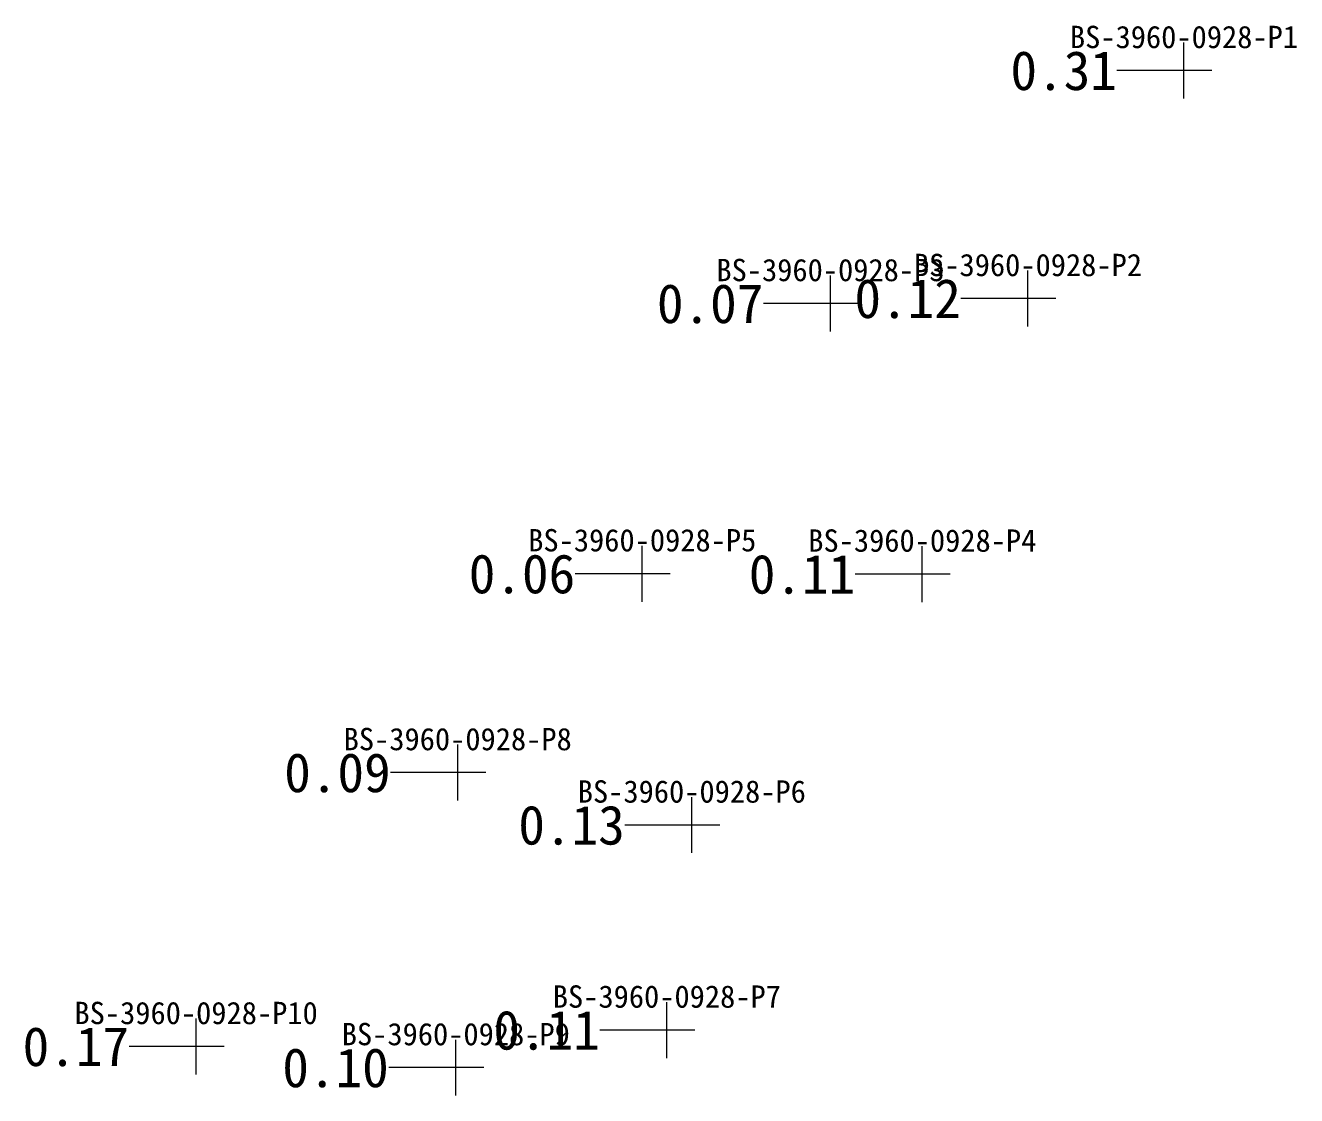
# Model space of a CAD drawing. Header units: inches. Extents: x 469907.8 to 469995.3, y 4349678 to 4349775.1.
# Drawn here: x 469972.59 to 469995.33, y 4349755.96 to 4349775.11 of the extents above; entities that cross this region are included whole.
import ezdxf
from ezdxf.enums import TextEntityAlignment as Align

# ---------------------------------------------------------------- set-up
doc = ezdxf.new("R2010")
doc.units = ezdxf.units.IN
doc.header["$MEASUREMENT"] = 0
for name, color, linetype, lineweight in [('点', 7, 'Continuous', 0), ('线条', 7, 'Continuous', 0), ('钻孔', 7, 'Continuous', 0)]:
    doc.layers.add(name, color=color, linetype=linetype, lineweight=lineweight)
doc.styles.add('3dmine_textStyle_2', font='', dxfattribs={"height": 1})
doc.styles.get('3dmine_textStyle_2').set_extended_font_data('SimSun-ExtB')

msp = doc.modelspace()

# ---------------------------------------------------------------- hatches: boundary and pattern name
at = {"layer": '钻孔', "linetype": 'Continuous', "lineweight": 0, "true_color": 0x808080, "extrusion": (0, 1, 0)}
for points in [[(-469994.318, 3950.311), (-469993.318, 3950.311), (-469993.318, 3961.311), (-469994.318, 3961.311)], [(-469991.526, 3950.462), (-469990.526, 3950.462), (-469990.526, 3961.462), (-469991.526, 3961.462)], [(-469987.992, 3949.569), (-469986.992, 3949.569), (-469986.992, 3961.569), (-469987.992, 3961.569)], [(-469984.625, 3949.842), (-469983.625, 3949.842), (-469983.625, 3961.842), (-469984.625, 3961.842)], [(-469989.636, 3949.712), (-469988.636, 3949.712), (-469988.636, 3961.712), (-469989.636, 3961.712)], [(-469981.323, 3949.901), (-469980.323, 3949.901), (-469980.323, 3961.901), (-469981.323, 3961.901)], [(-469985.512, 3949.789), (-469984.512, 3949.789), (-469984.512, 3961.789), (-469985.512, 3961.789)], [(-469985.065, 3949.87), (-469984.065, 3949.87), (-469984.065, 3961.87), (-469985.065, 3961.87)], [(-469976.642, 3950.029), (-469975.642, 3950.029), (-469975.642, 3962.029), (-469976.642, 3962.029)], [(-469981.289, 3950.125), (-469980.289, 3950.125), (-469980.289, 3962.125), (-469981.289, 3962.125)]]:
    msp.add_hatch(color=8, dxfattribs=at).paths.add_polyline_path(points, flags=0)

# ---------------------------------------------------------------- linework, layer by layer
at = {"layer": '点', "color": 138, "linetype": 'Continuous', "lineweight": 0, "true_color": 0x004c4c}
for points, elevation in [([(469993.318, 4349773.802), (469993.318, 4349774.802)], 3961.311), ([(469993.818, 4349774.302), (469992.818, 4349774.302)], 3961.311), ([(469986.992, 4349769.632), (469986.992, 4349770.632)], 3961.569), ([(469990.526, 4349769.722), (469990.526, 4349770.722)], 3961.462), ([(469991.026, 4349770.222), (469990.026, 4349770.222)], 3961.462), ([(469987.492, 4349770.132), (469986.492, 4349770.132)], 3961.569), ([(469983.625, 4349764.797), (469983.625, 4349765.797)], 3961.842), ([(469988.636, 4349764.791), (469988.636, 4349765.791)], 3961.712), ([(469984.125, 4349765.297), (469983.125, 4349765.297)], 3961.842), ([(469989.136, 4349765.291), (469988.136, 4349765.291)], 3961.712), ([(469980.323, 4349761.239), (469980.323, 4349762.239)], 3961.901), ([(469980.823, 4349761.739), (469979.823, 4349761.739)], 3961.901), ([(469984.512, 4349760.301), (469984.512, 4349761.301)], 3961.789), ([(469985.012, 4349760.801), (469984.012, 4349760.801)], 3961.789), ([(469984.065, 4349756.632), (469984.065, 4349757.632)], 3961.87), ([(469975.642, 4349756.338), (469975.642, 4349757.338)], 3962.029), ([(469980.289, 4349755.96), (469980.289, 4349756.96)], 3962.125), ([(469984.565, 4349757.132), (469983.565, 4349757.132)], 3961.87), ([(469976.142, 4349756.838), (469975.142, 4349756.838)], 3962.029), ([(469980.789, 4349756.46), (469979.789, 4349756.46)], 3962.125)]:
    msp.add_lwpolyline(points, dxfattribs=dict(at, elevation=elevation))
at = {"layer": '线条', "color": 138, "linetype": 'Continuous', "lineweight": 0, "true_color": 0x004c4c}
for points, elevation in [([(469993.318, 4349774.302), (469993.318, 4349774.302), (469993.318, 4349774.302)], 3961.311), ([(469990.526, 4349770.222), (469990.526, 4349770.222), (469990.526, 4349770.222)], 3961.462), ([(469986.992, 4349770.132), (469986.992, 4349770.132), (469986.992, 4349770.132)], 3961.569), ([(469983.625, 4349765.297), (469983.625, 4349765.297), (469983.625, 4349765.297)], 3961.842), ([(469988.636, 4349765.291), (469988.636, 4349765.291), (469988.636, 4349765.291)], 3961.712), ([(469980.323, 4349761.739), (469980.323, 4349761.739), (469980.323, 4349761.739)], 3961.901), ([(469984.512, 4349760.801), (469984.512, 4349760.801), (469984.512, 4349760.801)], 3961.789), ([(469984.065, 4349757.132), (469984.065, 4349757.132), (469984.065, 4349757.132)], 3961.87), ([(469975.642, 4349756.838), (469975.642, 4349756.838), (469975.642, 4349756.838)], 3962.029), ([(469980.289, 4349756.46), (469980.289, 4349756.46), (469980.289, 4349756.46)], 3962.125)]:
    msp.add_lwpolyline(points, dxfattribs=dict(at, elevation=elevation))
at = {"layer": '钻孔', "color": 8, "linetype": 'Continuous', "lineweight": 0, "true_color": 0x808080}
for points, elevation in [([(469993.318, 4349774.302), (469992.118, 4349774.302)], 3961.311), ([(469993.318, 4349774.302), (469992.118, 4349774.302)], 3950.311), ([(469990.526, 4349770.222), (469989.326, 4349770.222)], 3961.462), ([(469990.526, 4349770.222), (469989.326, 4349770.222)], 3950.462), ([(469986.992, 4349770.132), (469985.792, 4349770.132)], 3961.569), ([(469986.992, 4349770.132), (469985.792, 4349770.132)], 3949.569), ([(469983.625, 4349765.297), (469982.425, 4349765.297)], 3961.842), ([(469983.625, 4349765.297), (469982.425, 4349765.297)], 3949.842), ([(469988.636, 4349765.291), (469987.436, 4349765.291)], 3961.712), ([(469988.636, 4349765.291), (469987.436, 4349765.291)], 3949.712), ([(469980.323, 4349761.739), (469979.123, 4349761.739)], 3961.901), ([(469980.323, 4349761.739), (469979.123, 4349761.739)], 3949.901), ([(469984.512, 4349760.801), (469983.312, 4349760.801)], 3961.789), ([(469984.512, 4349760.801), (469983.312, 4349760.801)], 3949.789), ([(469984.065, 4349757.132), (469982.865, 4349757.132)], 3961.87), ([(469984.065, 4349757.132), (469982.865, 4349757.132)], 3949.87), ([(469975.642, 4349756.838), (469974.442, 4349756.838)], 3962.029), ([(469975.642, 4349756.838), (469974.442, 4349756.838)], 3950.029), ([(469980.289, 4349756.46), (469979.089, 4349756.46)], 3962.125), ([(469980.289, 4349756.46), (469979.089, 4349756.46)], 3950.125)]:
    msp.add_lwpolyline(points, dxfattribs=dict(at, elevation=elevation))

# ---------------------------------------------------------------- texts
at = {"layer": '钻孔', "color": 138, "linetype": 'Continuous', "lineweight": 0, "true_color": 0x004c4c, "style": '3dmine_textStyle_2'}
for s, p in [('BS-3960-0928-P1', (469993.318, 4349774.702, 3961.311)), ('BS-3960-0928-P3', (469986.992, 4349770.532, 3961.569)), ('BS-3960-0928-P2', (469990.526, 4349770.622, 3961.462)), ('BS-3960-0928-P5', (469983.625, 4349765.697, 3961.842)), ('BS-3960-0928-P4', (469988.636, 4349765.691, 3961.712)), ('BS-3960-0928-P8', (469980.323, 4349762.139, 3961.901)), ('BS-3960-0928-P6', (469984.512, 4349761.201, 3961.789)), ('BS-3960-0928-P7', (469984.065, 4349757.532, 3961.87)), ('BS-3960-0928-P10', (469975.642, 4349757.238, 3962.029)), ('BS-3960-0928-P9', (469980.289, 4349756.86, 3962.125))]:
    msp.add_text(s, height=0.4, dxfattribs=at).set_placement(p, align=Align.CENTER)
at = {"layer": '钻孔', "color": 8, "linetype": 'Continuous', "lineweight": 0, "true_color": 0x808080, "style": '3dmine_textStyle_2'}
for s, p in [('0.31', (469992.118, 4349774.302, 3955.811)), ('0.07', (469985.792, 4349770.132, 3955.569)), ('0.12', (469989.326, 4349770.222, 3955.962)), ('0.06', (469982.425, 4349765.297, 3955.842)), ('0.11', (469987.436, 4349765.291, 3955.712)), ('0.09', (469979.123, 4349761.739, 3955.901)), ('0.13', (469983.312, 4349760.801, 3955.789)), ('0.11', (469982.865, 4349757.132, 3955.87)), ('0.17', (469974.442, 4349756.838, 3956.029)), ('0.10', (469979.089, 4349756.46, 3956.125))]:
    msp.add_text(s, height=0.7, dxfattribs=at).set_placement(p, align=Align.MIDDLE_RIGHT)

doc.saveas('drawing.dxf')
